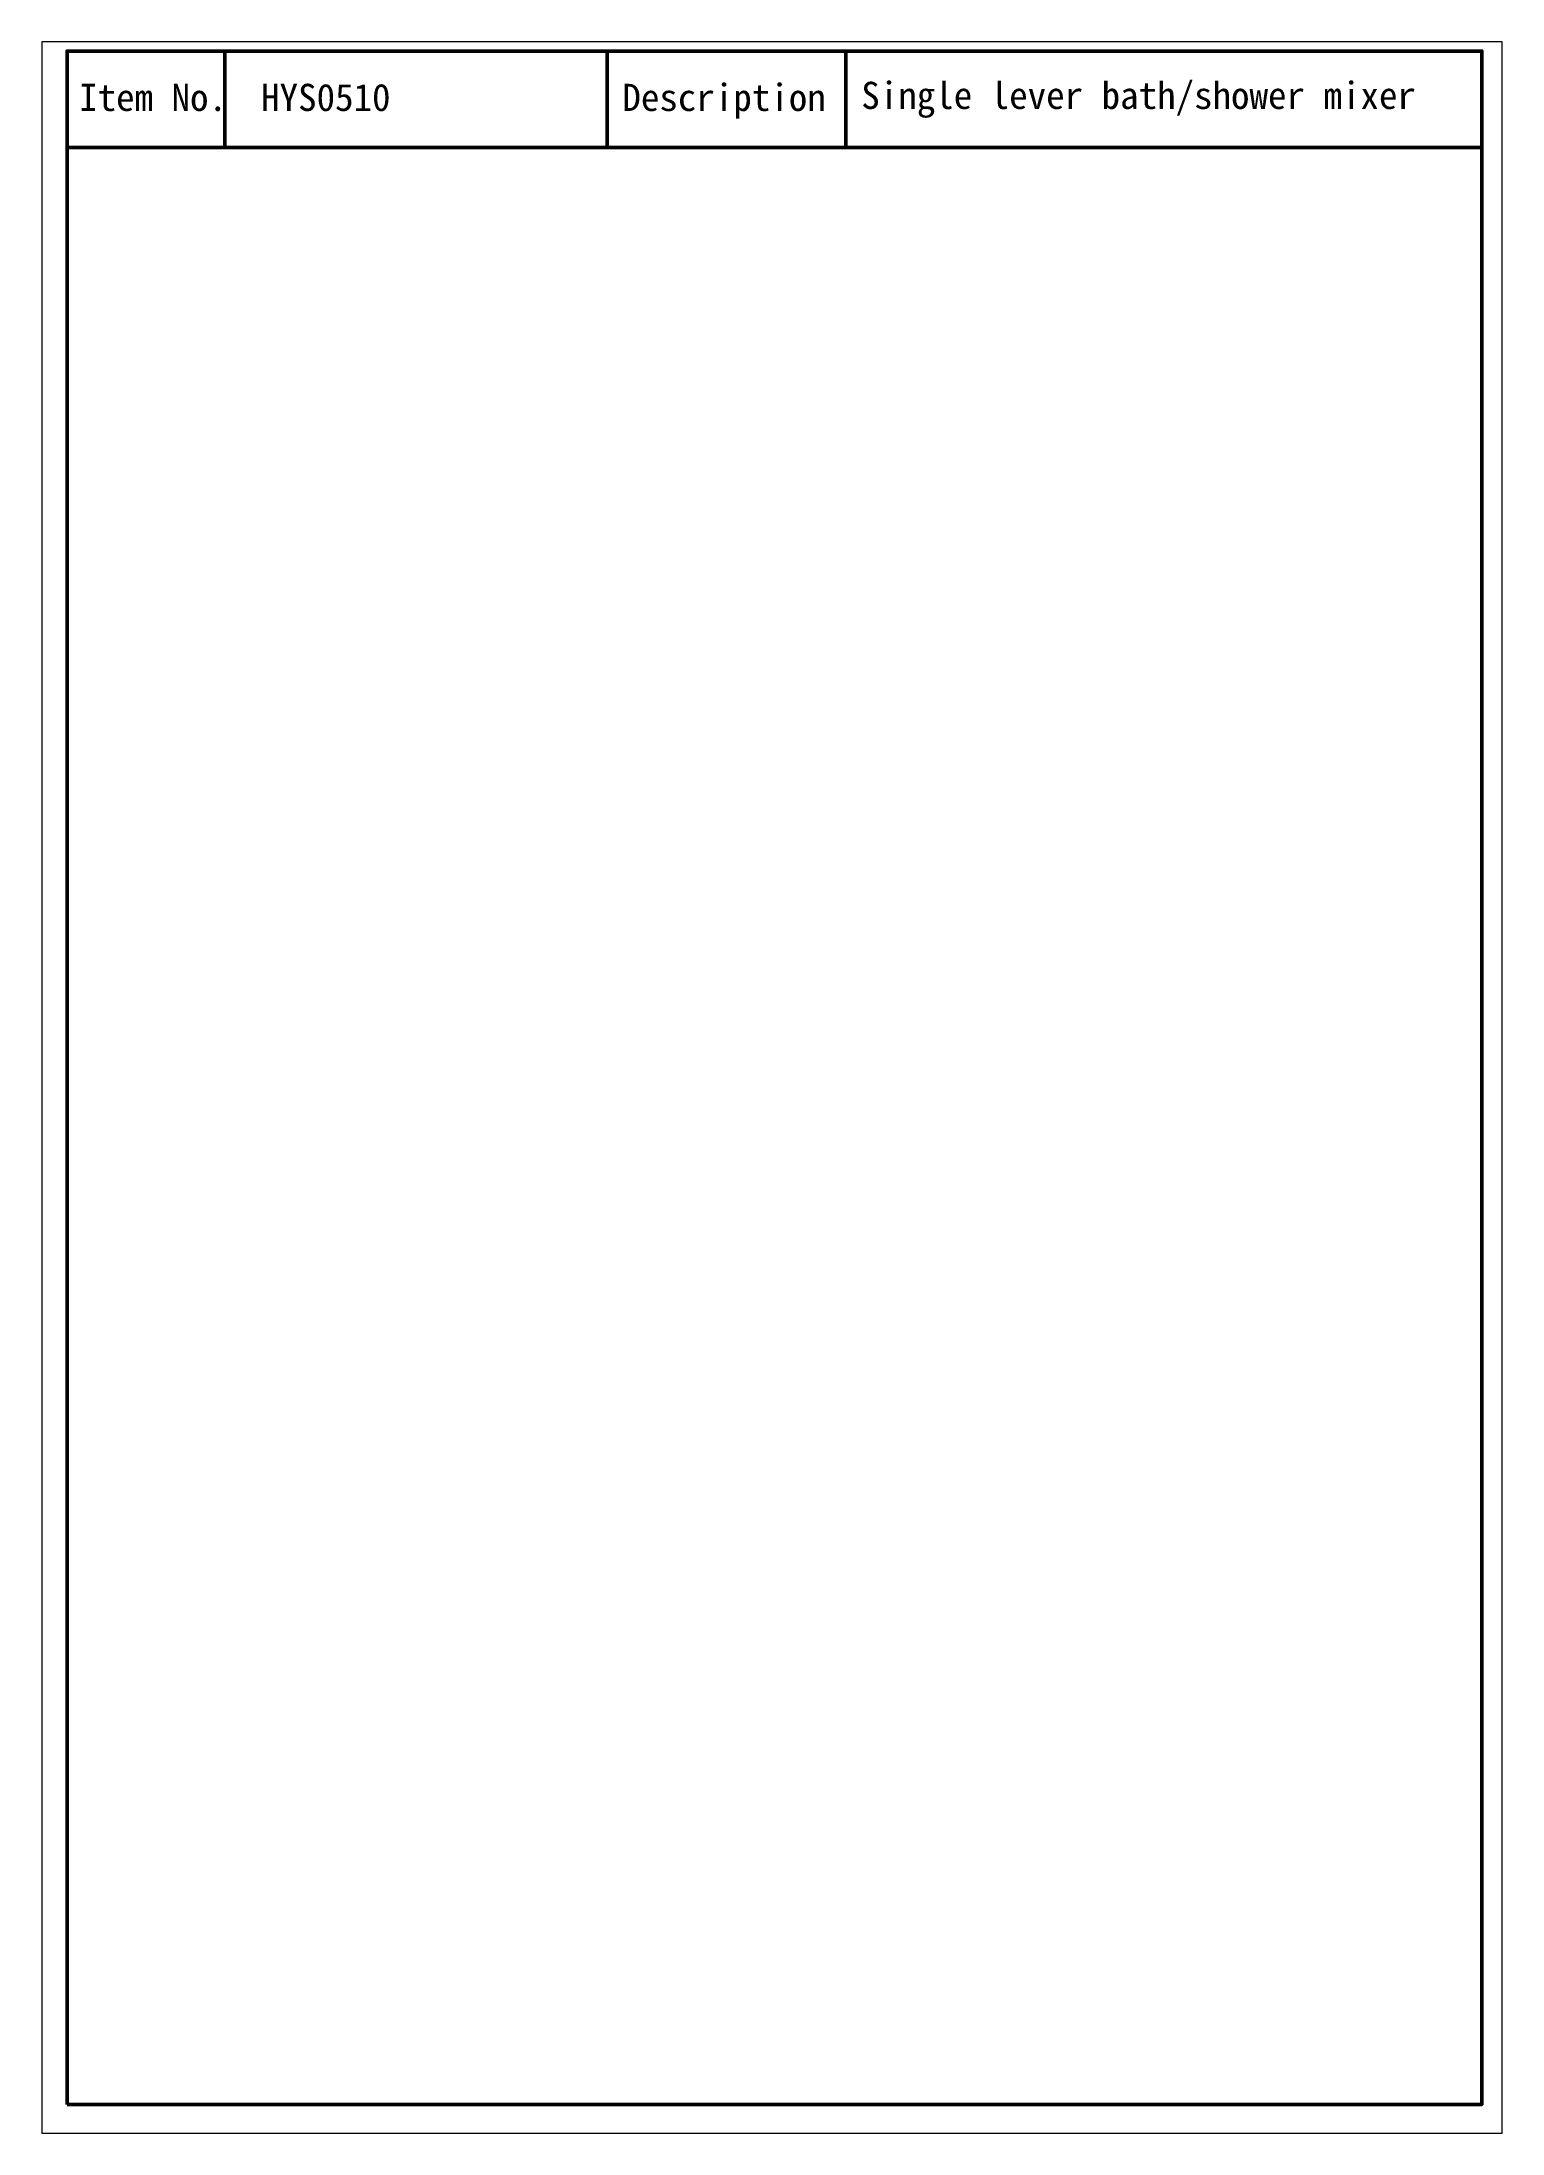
# Paper-space layout '英制' of a CAD drawing. Header units: millimetres. Extents: x 0 to 202, y 0 to 289.
import ezdxf

# ---------------------------------------------------------------- set-up
doc = ezdxf.new("R2010")
doc.units = ezdxf.units.MM
doc.layers.add('粗实线', color=7, linetype='Continuous')
doc.styles.add('ccw', font='')
doc.styles.get('ccw').set_extended_font_data('SimHei')

psp = doc.layouts.new('英制')

# ---------------------------------------------------------------- linework, layer by layer
at = {"layer": '粗实线', "lineweight": 50}
for p, q in [((25.24, 287.23), (25.24, 273.92)), ((78.02, 287.23), (78.02, 273.92)), ((110.96, 287.23), (110.96, 273.92)), ((3.48, 273.92), (198.71, 273.92))]:
    psp.add_line(p, q, dxfattribs=at)
psp.add_lwpolyline([(3.48, 3.96), (198.71, 3.96), (198.71, 287.23), (3.48, 287.23)], close=True, dxfattribs=at)

# ---------------------------------------------------------------- texts
at = {"layer": '粗实线', "lineweight": 50, "char_height": 3.75, "attachment_point": 1, "style": 'ccw'}
for s, insert in [('HYS0510', (30.26, 282.71)), ('Description', (80.11, 282.71)), ('Item No.', (5.15, 282.71))]:
    psp.add_mtext_dynamic_manual_height_columns(s, width=21.7604, gutter_width=12.5, heights=[0], dxfattribs=dict(at, insert=insert))
at = {"layer": '粗实线', "lineweight": 50, "insert": (110.52, 282.99), "char_height": 3.75, "width": 101.5964, "attachment_point": 1, "style": 'ccw'}
psp.add_mtext(' Single lever bath/shower mixer', dxfattribs=at)

# ---------------------------------------------------------------- viewports
at = {"layer": 'Defpoints'}
psp.add_viewport(center=(100.75, 144.25), size=(201.5, 288.499), view_center_point=(4505.647, 26045.809), view_height=747.1287, dxfattribs=at)

doc.saveas('drawing.dxf')
